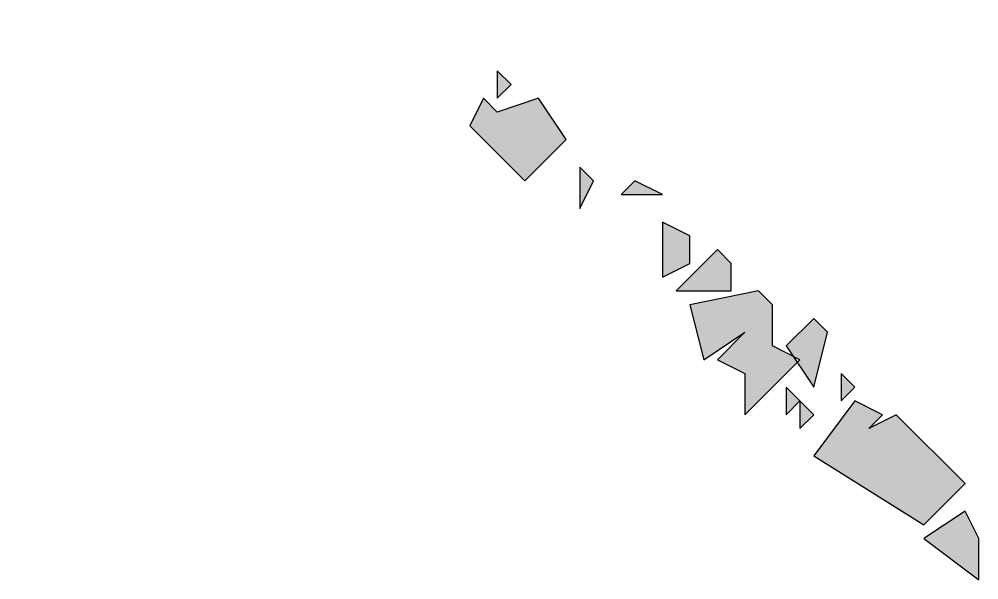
# Model space of a CAD drawing. Header units: millimetres. Extents: x 500457 to 783861, y -293369 to -162148.
# Drawn here: x 654655 to 654714.7, y -242842 to -242807.1 of the extents above; entities that cross this region are included whole.
import ezdxf

# ---------------------------------------------------------------- set-up
doc = ezdxf.new("R2010")
doc.units = ezdxf.units.MM
doc.header["$LTSCALE"] = 1000
doc.layers.add('PUB_TEXT', color=7, linetype='Continuous')
doc.layers.add('WALL', color=255, linetype='Continuous')

# ---------------------------------------------------------------- blocks, each defined once
blk = doc.blocks.new('A$C59021D72')
at = {"linetype": 'Continuous'}
h = blk.add_hatch(color=256, dxfattribs=at)
h.paths.add_polyline_path([(1456.442, 489.836), (1455.872, 490.406), (1455.872, 489.266)])
h.paths.add_polyline_path([(1442.756, 502.952), (1442.186, 503.522), (1440.475, 503.522), (1439.905, 502.381), (1441.616, 500.1), (1444.467, 500.671), (1442.756, 501.241)])
h.paths.add_polyline_path([(1441.046, 504.662), (1440.475, 505.233), (1438.765, 505.233), (1437.624, 503.522), (1438.765, 501.811)])
h.paths.add_polyline_path([(1439.335, 506.943), (1438.765, 507.514), (1438.765, 506.373)])
h.paths.add_polyline_path([(1437.624, 506.943), (1435.914, 508.084), (1434.773, 505.233), (1436.484, 503.522), (1437.624, 503.522), (1438.765, 505.233)])
h.paths.add_polyline_path([(1437.624, 508.084), (1437.054, 508.654), (1437.054, 507.514)])
h.paths.add_polyline_path([(1435.343, 508.084), (1434.773, 508.654), (1434.773, 506.943)])
h.paths.add_polyline_path([(1426.79, 516.067), (1425.649, 516.637), (1425.079, 516.067)], flags=17)
h.paths.add_polyline_path([(1424.509, 519.489), (1423.938, 520.059), (1422.798, 518.918), (1422.798, 517.208), (1425.079, 516.067), (1426.79, 517.778), (1425.079, 517.778)])
h.paths.add_polyline_path([(1423.938, 520.059), (1423.368, 520.629), (1423.368, 519.489)])
h.paths.add_polyline_path([(1423.368, 520.629), (1422.798, 521.199), (1422.798, 520.059)])
h.paths.add_polyline_path([(1421.658, 523.48), (1421.087, 524.051), (1421.087, 522.34)])
h.paths.add_polyline_path([(1419.947, 524.621), (1418.806, 525.191), (1418.236, 524.621)])
h.paths.add_polyline_path([(1418.806, 525.191), (1418.236, 525.761), (1418.236, 524.621)])
h.paths.add_polyline_path([(1414.815, 525.191), (1414.244, 525.761), (1414.244, 524.621)])
h.paths.add_polyline_path([(1413.674, 528.612), (1413.104, 529.183), (1413.104, 528.042)])
h.paths.add_polyline_path([(1409.112, 530.893), (1409.682, 531.464), (1407.972, 533.745), (1407.402, 532.034), (1408.542, 530.323)])
h.paths.add_polyline_path([(1411.393, 532.604), (1410.823, 533.174), (1409.682, 533.174), (1409.112, 532.034), (1411.393, 529.753), (1412.534, 529.753), (1413.104, 530.893), (1411.393, 531.464)])
h.paths.add_polyline_path([(1409.112, 534.885), (1408.542, 535.455), (1407.972, 534.315), (1409.112, 533.174)])
h.paths.add_polyline_path([(1407.402, 537.736), (1406.831, 538.307), (1405.121, 537.736)], flags=17)
h.paths.add_polyline_path([(1401.129, 542.298), (1400.559, 543.439), (1398.278, 541.728), (1399.418, 541.158), (1399.418, 539.447), (1399.988, 538.877), (1401.129, 540.017), (1402.84, 536.596), (1405.121, 535.455), (1406.831, 533.174), (1407.972, 534.315), (1406.831, 534.885), (1407.402, 536.026), (1405.121, 537.736), (1405.121, 539.447), (1403.41, 539.447), (1403.41, 541.158)])
h.paths.add_polyline_path([(1402.84, 543.439), (1401.699, 544.009), (1401.129, 543.439), (1402.269, 542.298)])
h.paths.add_polyline_path([(1398.848, 544.009), (1398.278, 544.579), (1398.278, 542.868)])
h = blk.add_hatch(color=256, dxfattribs=at)
h.paths.add_polyline_path([(1468.987, 476.15), (1468.417, 476.721), (1468.417, 475.58)])
h.paths.add_polyline_path([(1468.417, 476.721), (1467.847, 477.291), (1467.847, 476.15)], flags=17)
h.paths.add_polyline_path([(1470.698, 477.291), (1470.128, 477.861), (1470.128, 476.721)])
h.paths.add_polyline_path([(1469.558, 479.572), (1468.987, 480.142), (1467.847, 479.002), (1468.987, 477.291)])
h.paths.add_polyline_path([(1467.277, 480.712), (1466.706, 481.283), (1463.855, 480.712), (1464.426, 478.431), (1466.136, 479.572), (1464.996, 478.431), (1466.136, 477.861), (1466.136, 476.15), (1468.417, 478.431), (1467.277, 479.002)])
h.paths.add_polyline_path([(1465.566, 482.423), (1464.996, 482.993), (1463.285, 481.283), (1465.566, 481.283)])
h.paths.add_polyline_path([(1463.855, 483.564), (1462.715, 484.134), (1462.715, 481.853), (1463.855, 482.423)])
h.paths.add_polyline_path([(1462.715, 485.274), (1461.574, 485.844), (1461.004, 485.274)])
h.paths.add_polyline_path([(1459.864, 485.844), (1459.293, 486.415), (1459.293, 484.704)])
h.paths.add_polyline_path([(1455.872, 488.696), (1455.302, 489.266), (1454.731, 488.125), (1457.012, 485.844), (1458.723, 487.555), (1457.583, 489.266)])
for points in [[(1472.409, 476.15), (1471.268, 475.58), (1471.839, 476.15), (1470.698, 476.721), (1468.987, 474.44), (1473.549, 471.588), (1475.26, 473.299)], [(1475.83, 469.308), (1475.83, 471.018), (1475.26, 472.159), (1473.549, 471.018)]]:
    blk.add_hatch(color=256, dxfattribs=at).paths.add_polyline_path(points)
at = {"linetype": 'Continuous', "elevation": 0}
for points in [[(1456.442, 489.836), (1455.872, 490.406), (1455.872, 489.266), (1456.442, 489.836)], [(1455.872, 488.696), (1455.302, 489.266), (1454.731, 488.125), (1457.012, 485.844), (1458.723, 487.555), (1457.583, 489.266), (1455.872, 488.696)], [(1459.864, 485.844), (1459.293, 486.415), (1459.293, 484.704), (1459.864, 485.844)], [(1462.715, 485.274), (1461.574, 485.844), (1461.004, 485.274), (1462.715, 485.274)], [(1463.855, 483.564), (1462.715, 484.134), (1462.715, 481.853), (1463.855, 482.423), (1463.855, 483.564)], [(1465.566, 482.423), (1464.996, 482.993), (1463.285, 481.283), (1465.566, 481.283), (1465.566, 482.423)], [(1467.277, 480.712), (1466.706, 481.283), (1463.855, 480.712), (1464.426, 478.431), (1466.136, 479.572), (1464.996, 478.431), (1466.136, 477.861), (1466.136, 476.15), (1468.417, 478.431), (1467.277, 479.002), (1467.277, 480.712)], [(1469.558, 479.572), (1468.987, 480.142), (1467.847, 479.002), (1468.987, 477.291), (1469.558, 479.572)], [(1470.698, 477.291), (1470.128, 477.861), (1470.128, 476.721), (1470.698, 477.291)], [(1468.417, 476.721), (1467.847, 477.291), (1467.847, 476.15), (1468.417, 476.721)], [(1468.987, 476.15), (1468.417, 476.721), (1468.417, 475.58), (1468.987, 476.15)], [(1471.839, 476.15), (1470.698, 476.721), (1468.987, 474.44), (1473.549, 471.588), (1475.26, 473.299), (1472.409, 476.15), (1471.268, 475.58), (1471.839, 476.15)], [(1475.83, 471.018), (1475.26, 472.159), (1473.549, 471.018), (1475.83, 469.308), (1475.83, 471.018)]]:
    blk.add_lwpolyline(points, dxfattribs=at)
blk = doc.blocks.new('A$C57a0c051')
at = {"layer": 'PUB_TEXT', "xscale": 1.499999867364378, "yscale": 1.499999867364378, "zscale": 1.499999867364378, "rotation": 0.005566601229444}
blk.add_blockref('A$C59021D72', (2109.042, -27355.491), dxfattribs=at)

msp = doc.modelspace()

# ---------------------------------------------------------------- block references
at = {"layer": 'WALL', "color": 0}
msp.add_blockref('A$C57a0c051', (650391.955, -216190.676), dxfattribs=at)

doc.saveas('drawing.dxf')
